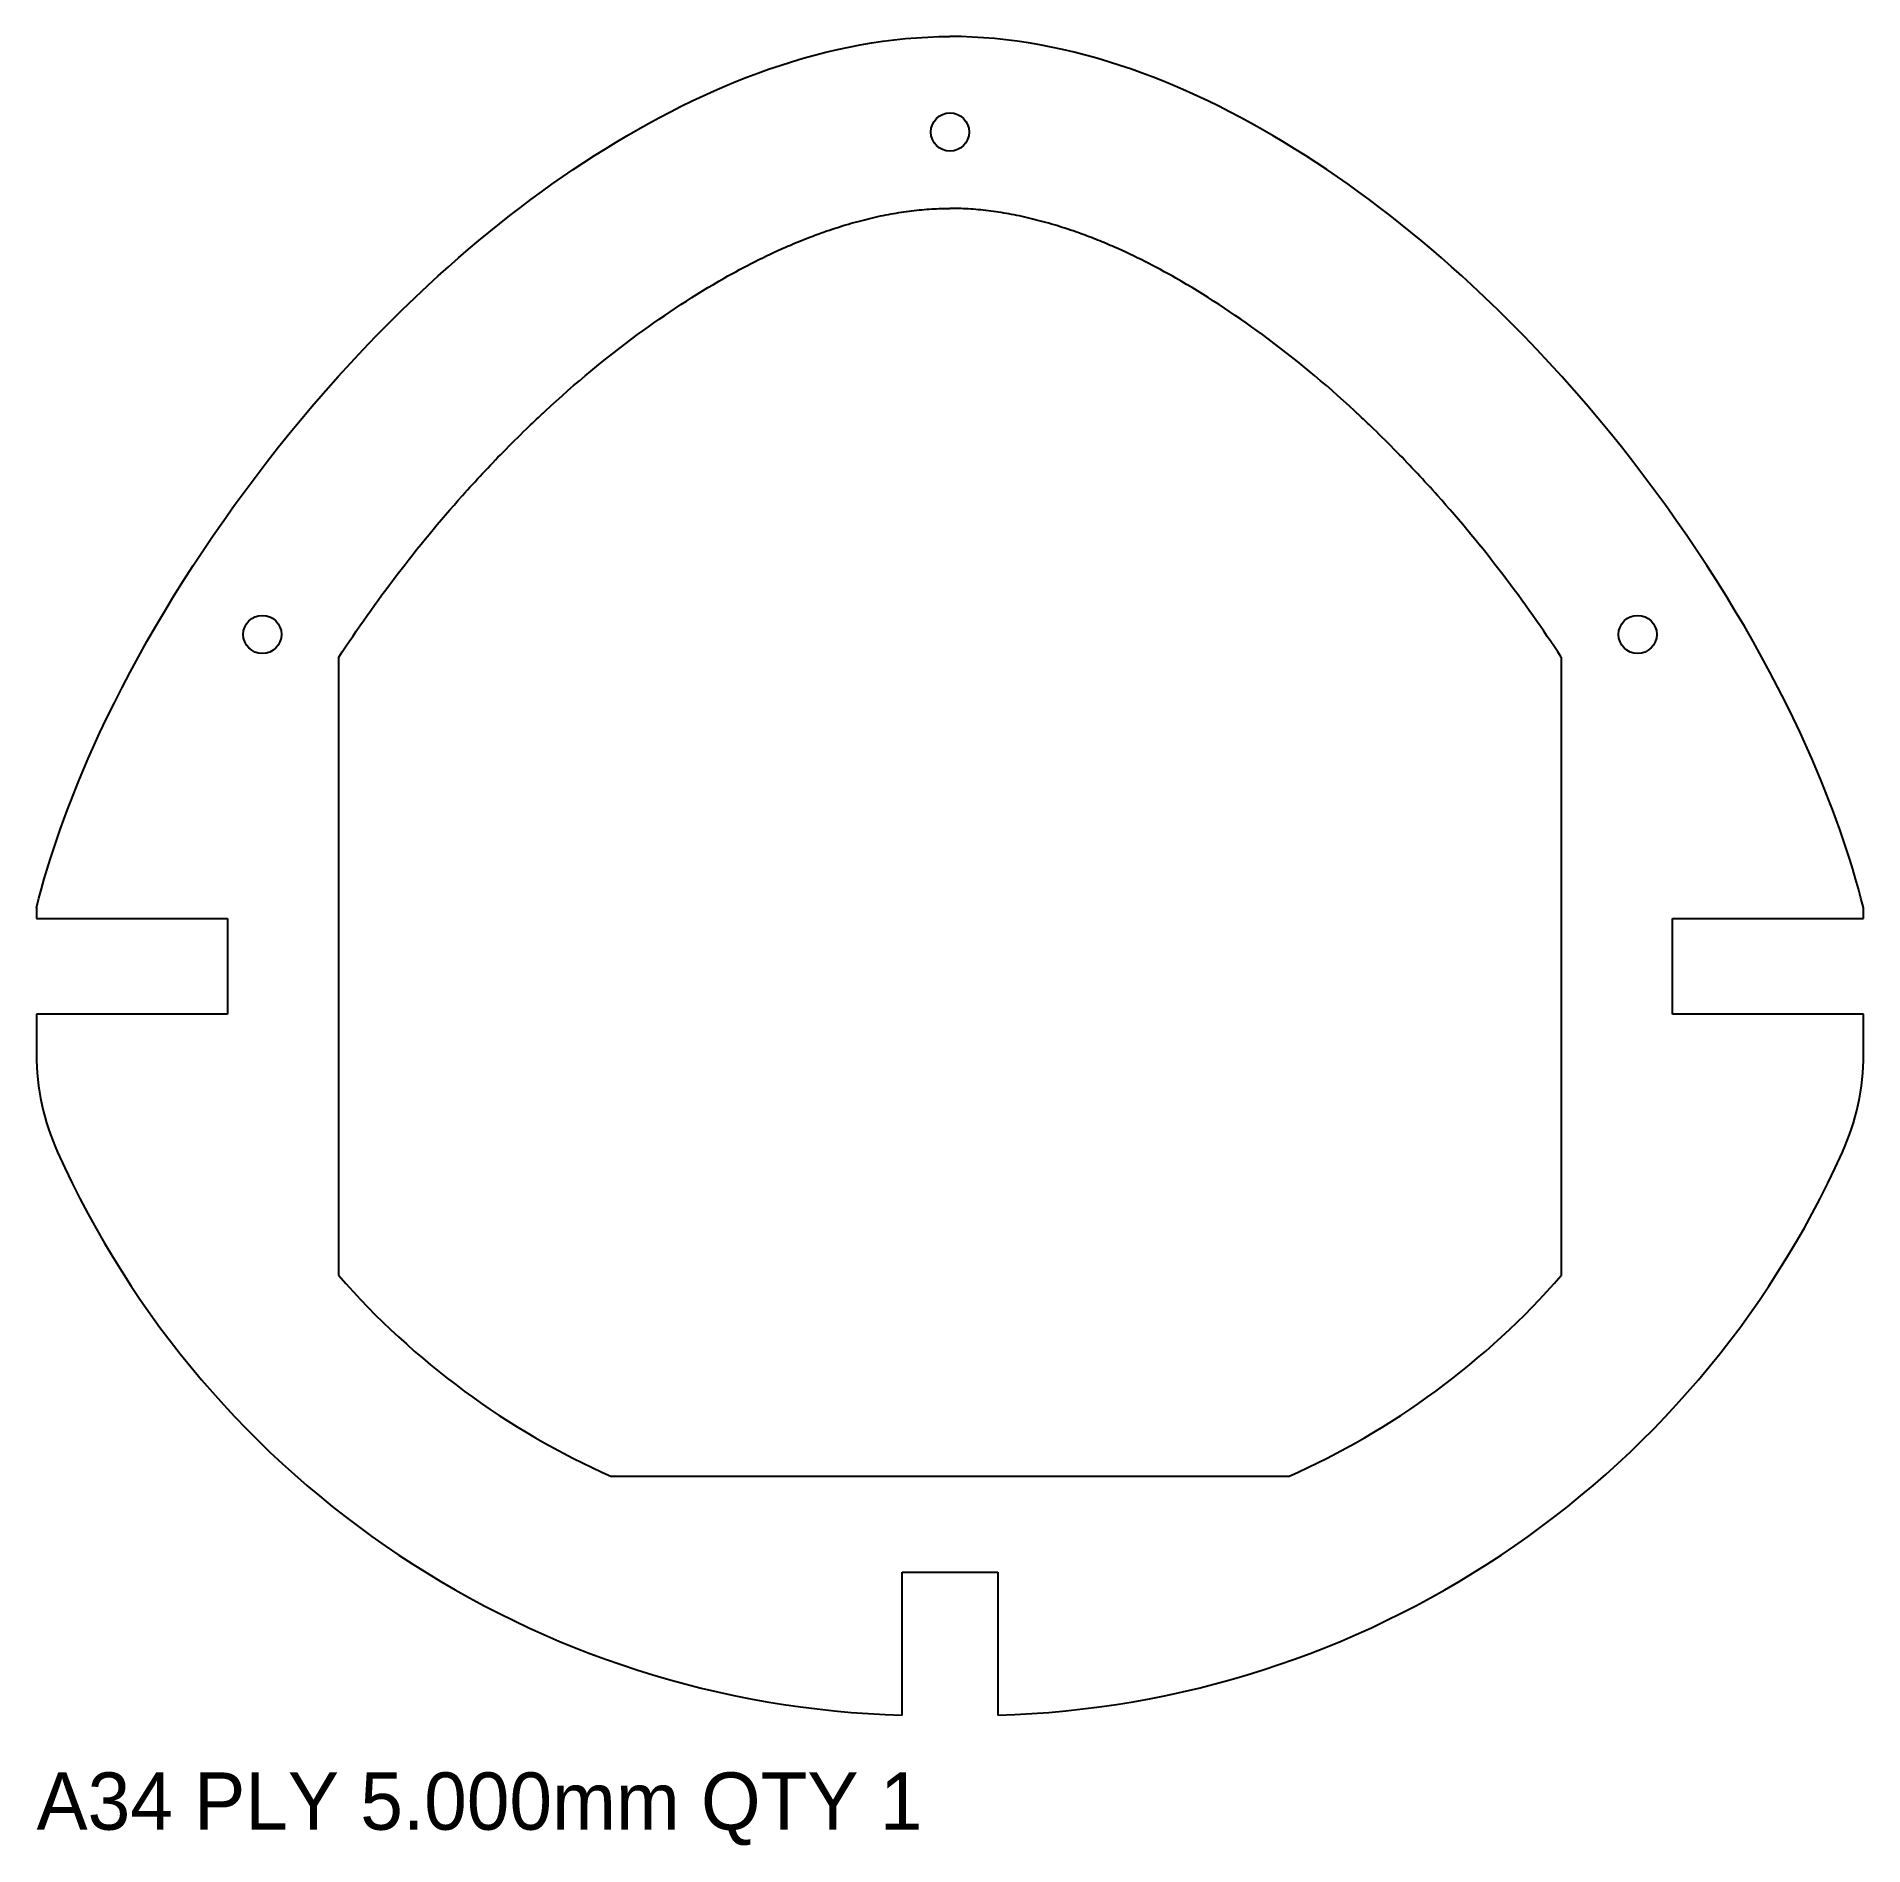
# Model space of a CAD drawing. Header units: millimetres. Extents: x 0 to 95.6, y -6.8 to 87.9.
import ezdxf

# ---------------------------------------------------------------- set-up
doc = ezdxf.new("R2010")
doc.units = ezdxf.units.MM
doc.layers.add('CUT', color=1, linetype='Continuous')
doc.layers.add('LABELS_NONCUT', color=3, linetype='Continuous')

msp = doc.modelspace()

# ---------------------------------------------------------------- linework, layer by layer
at = {"layer": 'CUT'}
for p, q in [((15.822, 23.014, 0), (15.822, 55.396, 0)), ((79.822, 55.396, 0), (79.822, 23.014, 0)), ((0, 42.272, 0), (0, 41.707, 0)), ((95.644, 41.707, 0), (95.644, 42.272, 0)), ((0, 41.707, 0), (10, 41.707, 0)), ((10, 41.707, 0), (10, 36.707, 0)), ((85.644, 36.707, 0), (85.644, 41.707, 0)), ((85.644, 41.707, 0), (95.644, 41.707, 0)), ((10, 36.707, 0), (0, 36.707, 0)), ((0, 36.707, 0), (0, 34.604, 0)), ((95.644, 36.707, 0), (85.644, 36.707, 0)), ((95.644, 34.604, 0), (95.644, 36.707, 0)), ((65.538, 12.493, 0), (30.107, 12.493, 0)), ((45.322, 0, 0), (45.322, 7.493, 0)), ((45.322, 7.493, 0), (50.322, 7.493, 0)), ((50.322, 7.493, 0), (50.322, 0, 0))]:
    msp.add_line(p, q, dxfattribs=at)
for centre in [(47.822, 82.897, 0), (11.822, 56.587, 0), (83.822, 56.587, 0)]:
    msp.add_circle(centre, 1, dxfattribs=at)
for centre, radius, start, end in [((12.5, 34.604, 0), 12.5, -180, -155.77481), ((83.144, 34.604, 0), 12.5, -24.22519, 0), ((46.714, 49.998, 0), 50.017, 204.22519, 268.40604), ((48.931, 49.998, 0), 50.017, 271.59396, 335.77481), ((46.714, 49.998, 0), 41.017, 221.1379, 246.11649), ((48.931, 49.998, 0), 41.017, 293.88351, 318.8621)]:
    msp.add_arc(centre, radius, start, end, dxfattribs=at)
for points, knots in [([(0, 42.272, 0), (0.665, 44.928, 0), (1.654, 47.752, 0), (6.731, 59.085, 0), (13.056, 67.977, 0), (26.064, 80.028, 0), (32.238, 84.063, 0), (41.542, 87.304, 0), (44.727, 87.897, 0), (47.822, 87.897, 0)], [0, 0, 0, 0, 0.137153, 0.137153, 0.540686, 0.540686, 0.841226, 0.841226, 1, 1, 1, 1]), ([(95.644, 42.272, 0), (94.979, 44.928, 0), (93.991, 47.752, 0), (88.914, 59.085, 0), (82.589, 67.977, 0), (69.58, 80.028, 0), (63.407, 84.063, 0), (54.103, 87.304, 0), (50.918, 87.897, 0), (47.822, 87.897, 0)], [0, 0, 0, 0, 0.137153, 0.137153, 0.540686, 0.540686, 0.841226, 0.841226, 1, 1, 1, 1]), ([(15.822, 55.396, 0), (17.731, 58.317, 0), (19.923, 61.203, 0), (22.299, 63.863, 0), (22.994, 64.642, 0), (23.705, 65.403, 0), (24.427, 66.14, 0), (24.833, 66.554, 0), (25.242, 66.961, 0), (25.654, 67.36, 0), (25.928, 67.625, 0), (26.203, 67.886, 0), (26.479, 68.144, 0), (26.529, 68.19, 0), (26.578, 68.236, 0), (26.628, 68.282, 0), (28.205, 69.743, 0), (29.831, 71.087, 0), (31.463, 72.287, 0), (32.979, 73.402, 0), (34.501, 74.394, 0), (35.995, 75.243, 0), (37.084, 75.862, 0), (38.158, 76.405, 0), (39.204, 76.864, 0), (39.504, 76.996, 0), (39.802, 77.121, 0), (40.098, 77.239, 0), (40.388, 77.355, 0), (40.675, 77.465, 0), (40.96, 77.569, 0), (41.069, 77.608, 0), (41.178, 77.647, 0), (41.286, 77.684, 0), (41.315, 77.695, 0), (41.344, 77.705, 0), (41.373, 77.715, 0), (41.759, 77.848, 0), (42.14, 77.969, 0), (42.513, 78.078, 0), (42.892, 78.189, 0), (43.265, 78.287, 0), (43.631, 78.374, 0), (44.006, 78.464, 0), (44.375, 78.541, 0), (44.737, 78.607, 0), (45.101, 78.673, 0), (45.46, 78.727, 0), (45.812, 78.77, 0), (46.17, 78.814, 0), (46.522, 78.846, 0), (46.867, 78.867, 0), (47.191, 78.887, 0), (47.51, 78.897, 0), (47.822, 78.897, 0)], [0, 0, 0, 0, 0.22238, 0.22238, 0.22238, 0.287498, 0.287498, 0.287498, 0.324031, 0.324031, 0.324031, 0.348271, 0.348271, 0.348271, 0.352617, 0.352617, 0.352617, 0.490832, 0.490832, 0.490832, 0.619211, 0.619211, 0.619211, 0.712787, 0.712787, 0.712787, 0.739656, 0.739656, 0.739656, 0.766035, 0.766035, 0.766035, 0.77611, 0.77611, 0.77611, 0.778805, 0.778805, 0.778805, 0.81469, 0.81469, 0.81469, 0.85105, 0.85105, 0.85105, 0.888287, 0.888287, 0.888287, 0.925829, 0.925829, 0.925829, 0.964059, 0.964059, 0.964059, 1, 1, 1, 1]), ([(79.822, 55.396, 0), (77.914, 58.317, 0), (75.721, 61.203, 0), (73.346, 63.863, 0), (72.65, 64.642, 0), (71.94, 65.403, 0), (71.217, 66.14, 0), (70.812, 66.554, 0), (70.403, 66.961, 0), (69.99, 67.36, 0), (69.717, 67.625, 0), (69.442, 67.886, 0), (69.165, 68.144, 0), (69.116, 68.19, 0), (69.066, 68.236, 0), (69.017, 68.282, 0), (67.439, 69.743, 0), (65.814, 71.087, 0), (64.181, 72.287, 0), (62.665, 73.402, 0), (61.143, 74.394, 0), (59.649, 75.243, 0), (58.56, 75.862, 0), (57.487, 76.405, 0), (56.44, 76.864, 0), (56.14, 76.996, 0), (55.842, 77.121, 0), (55.547, 77.239, 0), (55.257, 77.355, 0), (54.969, 77.465, 0), (54.684, 77.569, 0), (54.575, 77.608, 0), (54.467, 77.647, 0), (54.359, 77.684, 0), (54.33, 77.695, 0), (54.301, 77.705, 0), (54.272, 77.715, 0), (53.885, 77.848, 0), (53.505, 77.969, 0), (53.131, 78.078, 0), (52.752, 78.189, 0), (52.38, 78.287, 0), (52.013, 78.374, 0), (51.638, 78.464, 0), (51.27, 78.541, 0), (50.908, 78.607, 0), (50.543, 78.673, 0), (50.185, 78.727, 0), (49.833, 78.77, 0), (49.474, 78.814, 0), (49.123, 78.846, 0), (48.778, 78.867, 0), (48.453, 78.887, 0), (48.135, 78.897, 0), (47.822, 78.897, 0)], [0, 0, 0, 0, 0.22238, 0.22238, 0.22238, 0.287498, 0.287498, 0.287498, 0.324031, 0.324031, 0.324031, 0.348271, 0.348271, 0.348271, 0.352617, 0.352617, 0.352617, 0.490832, 0.490832, 0.490832, 0.619211, 0.619211, 0.619211, 0.712787, 0.712787, 0.712787, 0.739656, 0.739656, 0.739656, 0.766035, 0.766035, 0.766035, 0.77611, 0.77611, 0.77611, 0.778805, 0.778805, 0.778805, 0.81469, 0.81469, 0.81469, 0.85105, 0.85105, 0.85105, 0.888287, 0.888287, 0.888287, 0.925829, 0.925829, 0.925829, 0.964059, 0.964059, 0.964059, 1, 1, 1, 1])]:
    msp.add_open_spline(points, degree=3, knots=knots, dxfattribs=at)

# ---------------------------------------------------------------- texts
at = {"layer": 'LABELS_NONCUT'}
msp.add_text('A34 PLY 5.000mm QTY 1', height=3, dxfattribs=at).set_placement((0, -6))

doc.saveas('drawing.dxf')
